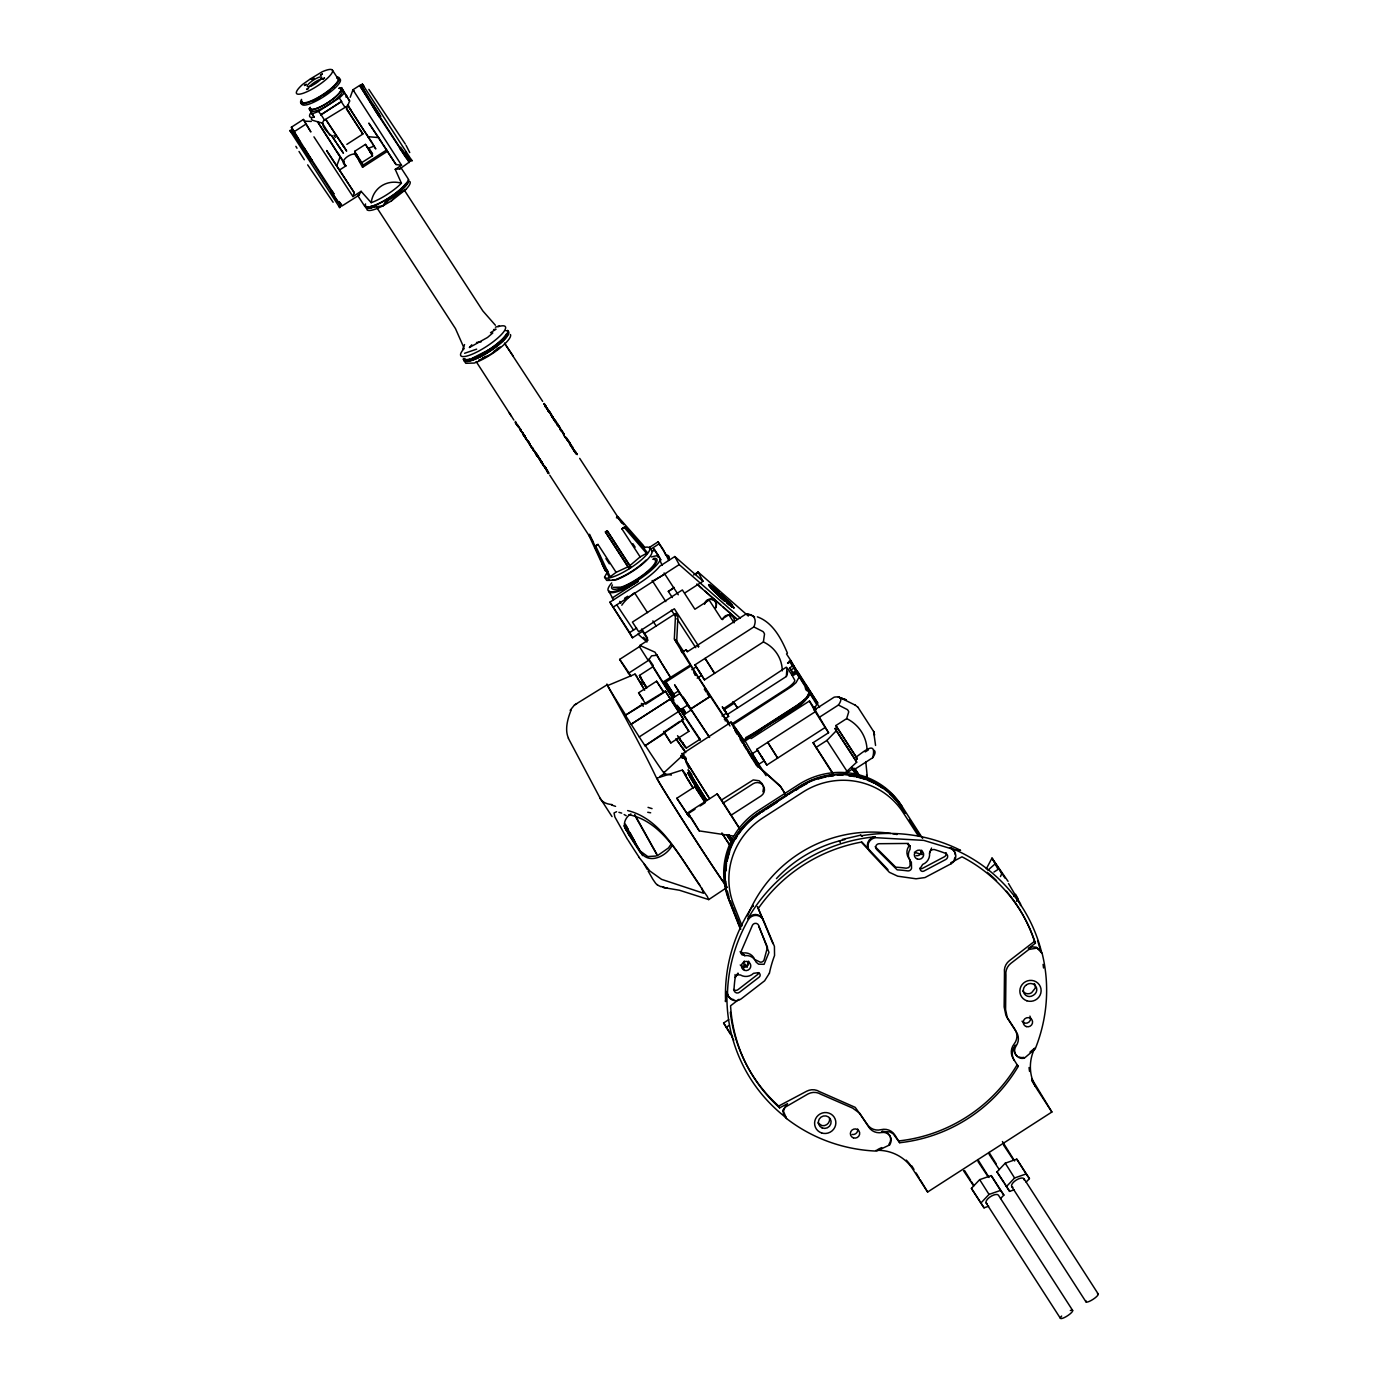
<?xml version="1.0" encoding="UTF-8"?>
<svg xmlns="http://www.w3.org/2000/svg" width="1388" height="1388" viewBox="0 0 1388 1388"><rect width="100%" height="100%" fill="white"/><g stroke="black" fill="none" stroke-linecap="round" stroke-linejoin="round"><path stroke-width="1.5" d="M551.782 416.244L550.481 413.017A12.301 2.065 -77.5 0 0 550.307 412.774L551.73 416.556M548.139 473.117A12.665 2.186 -76.1 0 1 548.017 472.701L546.456 469.422A7.339 1.353 59.7 0 1 547.011 470.411L548.572 473.013A12.787 2.186 -76.7 0 0 548.642 473.221L548.572 473.534A12.665 2.186 -76.1 0 1 548.295 473.377L548.225 473.187M543.385 465.622L542.864 464.911L544.807 467.53M543.888 403.648L544.165 404.533M639.469 646.687A79.48 24.706 63.1 0 1 639.92 645.455L647.988 640.232L644.171 633.726L675.592 613.513L674.325 639.035L676.32 642.436A55.694 1.006 57.2 0 0 690.287 665.06L710.413 696.429A55.694 1.006 57.2 0 0 730.001 725.976M523.207 434.149L522.547 432.379A22.277 5.899 -32.5 0 0 523.987 434.687L523.779 434.444A22.312 5.916 -32.5 0 1 522.547 432.379L526.815 439.996A22.208 15.147 -34.1 0 0 527.891 441.037L529.869 444.039A23.631 16.812 -33.9 0 0 532.61 448.428A23.839 7.565 -32.4 0 0 533.53 449.972M575.76 452.523A7.808 1.457 59.5 0 0 576.072 452.974L576.367 453.616M851.607 767.425L853.394 770.149L872.67 757.727C877.095 740.03 864.429 750.995 856.275 756.981L857.281 758.802L855.476 759.965L856.691 762.186L844.147 773.879M762.914 791.802L763.591 787.759L762.203 783.7L759.132 780.75L753.233 779.935L721.552 799.991L731.112 815.207L761.006 795.966A7.495 7.287 -28.5 0 0 763.348 785.799A7.495 7.287 -28.5 0 0 753.077 783.752L723.183 802.993M728.631 716.434L727.433 714.421L786.337 676.494L786.927 668.235A5.934 1.666 -77.9 0 0 786.267 667.194L723.408 708.748L728.631 716.434L724.31 719.227M562.765 433.264L563.875 433.629M809.221 692.994L806.272 698.32L796.747 705.833L742.806 740.567A65.548 1.197 57.2 0 0 733.454 727.243M748.323 961.207L747.108 967.349L745.443 964.278L744.593 967.349M340.025 88.034A22.919 5.413 -33 0 1 341.517 87.652L349.637 100.994L346.358 108.923L362.893 134.029L346.844 144.369M1020.423 905.531L1020.579 903.952L1008.521 883.549M523.397 434.357L527.006 439.892A22.208 15.147 -33.8 0 0 528.082 440.916L529.869 444.039A17.142 4.043 -33 0 1 528.759 442.581L528.863 443.449L527.908 441.02M537.572 455.628L534.345 450.614A23.804 7.565 -32.4 0 1 532.419 448.55A23.579 16.795 -33.9 0 1 529.453 443.084M557.004 424.329L557.785 425.526A17.142 4.043 -33 0 0 557.161 423.756L556.97 423.878A17.142 4.043 -33 0 1 557.612 425.648M563.684 434.982L563.233 433.108A17.142 4.043 -33 0 1 563.858 434.878L564.465 436.196L563.858 434.878M753.858 626.925L694.972 664.852L704.479 679.86L763.383 641.95L764.51 634.09A5.934 4.095 35.5 0 0 762.984 631.557L753.858 626.925A38.014 15.251 -33.2 0 0 746.206 613.878L687.303 651.787L686.123 649.758L681.786 652.551M386.645 149.973L387.443 151.292L362.58 167.289L363.222 165.051L386.645 149.973L382.984 144.3M549.943 413.069L549.093 412.08M556.258 422.334L556.137 422.143A10.636 1.423 19.8 0 0 555.877 421.883L555.53 421.449A9.942 1.752 22.1 0 1 555.547 421.414L556.258 421.952A13.065 2.446 8 0 1 556.432 422.126M335.827 142.044L331.801 135.816C328.089 133.196 318.789 124.191 324.462 119.975L348.614 105.262M313.948 136.839L352.951 196.558L354.252 192.654L326.648 150.581L354.252 192.654M464.546 344.571L462.672 349.394M352.951 196.558L361.088 191.318L371.203 202.683C373.077 187.762 387.183 179.035 401.427 183.233L395.233 169.336L401.566 165.259L352.968 89.752L359.631 85.466L360.897 87.062M350.227 97.264L352.968 89.752L354.235 91.348M786.545 1118.555L783.422 1111.268L784.862 1107.381L808.076 1093.918A12.856 12.492 -28.5 0 1 820.95 1094.299L852.614 1108.092L859.745 1113.263L868.767 1127.143A12.856 12.492 -28.5 0 0 881.727 1132.521A8.137 7.912 -28.5 0 1 889.552 1144.961L876.661 1151.103A160.644 156.081 -28.5 0 1 786.545 1118.555L783.561 1114.443L782.936 1110.365L787.516 1103.668L779.622 1107.85L778.651 1106.062A157.226 152.749 -28.5 0 1 730.331 1012.268M663.707 887.591L679.461 890.246L708.713 899.598L707.255 896.388A66.398 1.214 57.2 0 1 682.289 859.068C668.86 838.82 652.603 816.578 627.636 810.575M318.494 122.942L317.401 121.571L340.129 156.948L336.816 165.606M929.544 853.152L930.758 850.133L933.968 849.456A154.224 149.835 -28.5 0 1 945.592 853.377A3.435 3.331 -28.5 0 1 945.853 859.45L923.853 871.091A2.568 2.498 -28.5 0 1 920.192 868.402L922.673 864.429A10.705 10.41 -28.5 0 0 929.544 853.152L931.556 848.051M544.443 404.585L544.235 403.526A12.7 2.117 -76.8 0 1 544.391 403.821A12.77 2.013 -74.8 0 1 544.495 404.012A12.665 1.909 -76.2 0 1 544.599 404.238L545.501 406.701M719.348 593.04C709.233 583.706 721.517 600.64 725.924 601.23L726.982 603.051A17.124 1.371 42.3 0 0 729.515 605.081L729.672 604.925A17.142 1.371 42.3 0 1 727.139 602.878L722.888 596.58L726.375 599.113L721.014 595.001M726.045 599.009C734.356 606.348 718.203 591.982 728.214 603.138M672.382 844.91C667.437 855.685 649.463 864.95 641.135 852.753A58.296 1.058 57.2 0 0 625.901 829.538C622.258 824.108 625.728 816.942 630.863 813.906M639.226 736.924L645.038 745.79L683.59 719.435A72.835 1.319 57.2 0 1 678.506 711.593L639.226 736.924L625.381 715.271L643.425 703.595M645.038 745.79L663.048 734.2M678.506 711.593L670.369 699.049A72.835 1.319 57.2 0 1 665.338 691.085L625.381 715.271M648.283 660.532L639.452 646.652L619.638 659.404L628.469 673.284L648.283 660.532L651.579 655.847L656.958 655.24M857.281 758.802L835.871 725.56L846.663 718.62L848.727 711.888A5.916 3.748 27.4 0 0 847.322 709.58L838.421 705.035A38.014 8.97 -33 0 0 834.153 697.175L814.877 709.598L828.567 732.725L813.09 742.701L832.765 773.775M570.138 710.361L574.511 704.948L607.371 684.631A53.542 0.972 57.2 0 0 607.805 686.106A3298.582 59.927 57.2 0 1 655.778 776.482A66.398 1.214 57.2 0 0 686.262 825.721A66.398 1.214 57.2 0 0 724.571 883.844M986.295 868.853L991.986 858.096L1008.052 881.345M341.5 204.747L338.967 201.503L342.055 205.927L359.006 195.205L361.088 191.318M510.437 334.543A26.563 6.263 -33 0 1 499.333 348.596A26.563 6.263 -33 0 1 474.262 363.049L465.778 363.292L463.956 360.498L464.928 358.763L464.685 360.03A25.695 6.073 -33 0 0 489.201 351.476A25.695 6.073 -33 0 0 507.904 332.2M608.135 579.525L610.39 580.34L606.695 580.444L604.543 577.13L606.972 572.741M737.115 974.81L738.052 973.127L735.172 977.447A154.224 149.835 -28.5 0 0 734.009 989.592A3.435 3.331 -28.5 0 0 739.457 992.316L759.167 977.135A2.568 2.498 -28.5 0 0 758.195 972.693L753.545 973.335A10.705 10.41 -28.5 0 1 740.394 974.949L737.115 974.81L735.172 977.447L735.085 974.55M670.994 844.286L668.513 847.912L657.444 855.685L634.732 815.242M1000.453 876.574L1001.754 873.763L999.273 869.2M611.726 582.908A31.056 7.339 -33 0 0 608.881 591.323L613.513 599.859M555.061 421.657L556.501 422.525A12.214 2.377 12.2 0 0 556.536 422.334L556.397 422.108A13.394 2.603 6.3 0 0 556.137 422.021M395.233 169.336L399.883 168.885L400.837 167.532L408.003 178.549A25.695 6.073 -33 0 1 397.436 191.995A25.695 6.073 -33 0 1 373.337 206.014L370.509 206.534A24.845 5.864 -33 0 0 405.539 183.858L407.916 182.019A24.845 5.864 -33 0 1 392.995 196.576L387.564 200.08L382.949 205.806A25.695 6.073 -33 0 1 366.831 209.501M640.128 556.883L621.98 528.967L622.657 527.995L625.207 526.815L647.571 552.788L640.128 556.883L629.892 565.627L630.863 567.414L629.059 568.577L605.394 531.882L607.198 530.719L629.892 565.627M621.98 528.967L625.207 526.815M724.467 597.361L717.509 592.051L724.276 597.603L721.344 594.48M386.922 200.514L382.949 205.806L374.014 207.055A25.695 6.073 -33 0 1 365.46 207.419M721.5 594.324L721.812 595.469L720.32 594.671M345.942 97.039L346.844 95.841M725.421 598.61L727.937 600.9L725.924 598.714M813.767 709.841L816.699 704.514L807.087 688.882M290.925 131.877L289.814 130.455L339.713 207.593L340.875 206.135L291.688 130.229L292.521 131.253M1013.847 896.336L1015.582 894.288L1018.063 898.851L1016.519 901.28M410.033 181.689A25.695 6.073 -33 0 1 405.903 189.41L389.976 198.848L382.949 205.806L391.329 200.948L398.252 192.932A25.695 6.073 -33 0 0 408.679 179.59M471.764 344.797L469.352 347.555L487.483 337.492L492.809 332.964L490.554 332.704L496.036 329.199L493.608 329.546M548.711 473.412L548.451 472.302A12.475 1.839 -77.9 0 0 548.434 472.701M695.752 574.337L697.956 571.925L748.34 616.046M695.856 574.528L698.06 572.099L693.584 574.979M717.232 593.821L733.836 607.701L724.38 599.321M724.796 600.917A17.142 1.371 42.3 0 1 709.077 585.424A17.142 1.371 42.3 0 1 719.175 592.277L719.036 592.433A17.124 1.371 42.3 0 0 708.956 585.615A17.124 1.371 42.3 0 0 724.657 601.091L720.58 594.567M722.628 598.332L725.785 601.386M723.46 599.46L721.986 597.794L724.657 601.091M727.954 600.379C733.142 606.088 722.246 594.914 729.984 604.578M728.336 603.52L726.844 601.837L729.533 605.081M729.585 602.548L730.504 602.965L729.463 601.889M730.366 603.121C726.132 598.349 733.072 607.58 728.891 603.815M731.129 603.936C729.238 601.802 732.76 605.897 731.285 603.78M731.164 606.313L731.32 606.157A17.142 1.371 42.3 0 0 732.552 607.007L732.43 607.181A17.124 1.371 42.3 0 1 731.164 606.313L730.713 605.029L732.569 607.024M733.142 607.094L731.407 604.058M730.504 602.965L728.527 601.681L734.009 607.857L731.719 605.498M988.655 1206.224L984.04 1207.838L971.409 1188.371L979.668 1179.644L991.223 1175.619L1003.854 1195.085L1000.54 1198.573M1014.229 1189.776L1009.614 1191.372L996.983 1171.906L1005.242 1163.179L1016.797 1159.154L1029.428 1178.62L1026.114 1182.125M980.761 1203.153L989.019 1194.426L1000.557 1190.401L1003.854 1195.085M1006.335 1186.688L1014.593 1177.978L1026.131 1173.936L1029.428 1178.62M815.745 747.594L826.918 740.411L836.27 730.782L835.056 728.544L836.86 727.399M536.462 454.24L537.295 454.9M684.111 754.1L663.88 772.769A51.911 0.937 57.2 0 1 645.229 745.356M908.463 843.436L878.916 843.713A3.435 3.331 -28.5 0 0 876.574 849.369L897.169 869.86A127.228 123.619 -28.5 0 1 907.665 870.883A3.435 3.331 -28.5 0 0 911.552 868.229L911.361 862.174A10.705 10.41 -28.5 0 1 910.025 849.265L910.25 846.038L907.631 844.199L910.25 846.038M311.918 113.677L314.191 117.165L309.108 108.524L311.918 113.677A22.919 5.413 -33 0 0 318.477 111.387L321.062 114.736L341.587 101.463L339.314 97.975A22.919 5.413 -33 0 0 344.328 92.805L341.517 87.652M987.926 870.207L995.127 863.891M616.411 517.845L617.868 516.596L643.164 545.206L644.865 547.826L643.754 548.017M616.116 572.342L609.245 577.46L594.689 546.473L597.968 544.426L616.116 572.342L628.087 566.79L605.394 531.882M594.689 546.473L597.968 544.426M1029.983 1052.104L1034.667 1048.183L1033.696 1050.525A42.837 41.623 -28.5 0 0 1036.923 1089.007L1051.878 1112.014L927.635 1192.014L912.679 1168.991A42.837 41.623 -28.5 0 0 878.743 1150.305L876.192 1150.218M1024.24 1058.246L1035.153 1049.068A160.644 156.081 -28.5 0 0 1042.267 953.903L1040.306 950.294L1036.853 948.091L1028.838 949.496L1010.863 963.359A12.856 12.492 -28.5 0 0 1005.936 975.209L1005.589 1009.596L1007.41 1018.202L1016.432 1032.082A12.856 12.492 -28.5 0 1 1016.051 1046.049A8.137 7.912 -28.5 0 0 1024.24 1058.246L1023.754 1057.361A8.137 7.912 -28.5 0 1 1019.052 1057.014M488.281 350.071L480.439 356.525L471.989 358.399L488.281 350.071A25.695 6.073 -33 0 0 506.394 334.057M391.329 200.948L405.903 189.41M738.989 999.308L730.574 1005.797A157.226 152.749 -28.5 0 0 779.622 1107.85M1006.439 891.183A157.226 152.749 -28.5 0 1 1034.459 941.376L1009.406 960.687A12.856 12.492 -28.5 0 0 1004.478 972.52L1004.149 1006.925L1005.953 1015.53L1014.975 1029.41A12.856 12.492 -28.5 0 1 1014.125 1044.002A12.856 12.492 -28.5 0 0 1013.257 1058.593L1018.167 1066.435A153.79 149.418 -28.5 0 1 899.684 1142.723L893.178 1133.822L889.847 1131.897L883.774 1131.567L885.978 1132.14A8.137 7.912 -28.5 0 1 889.066 1144.059L889.552 1144.961M1034.459 941.376L1035.413 943.163L1028.352 948.611L1032.186 946.911L1036.368 947.206L1041.781 953.018A160.644 156.081 -28.5 0 0 950.207 847.669A8.571 8.328 -28.5 0 1 955.326 854.956M399.883 168.885L409.304 162.084M708.713 899.598L727.381 887.158M339.626 169.943L345.942 165.883C336.937 160.869 353.645 151.431 355.449 154.797M682.341 753.91L731.094 722.176M300.866 102.833L301.612 104.083L300.641 102.486L301.925 102.157M312.231 160.696L291.359 127.228L303.417 119.455L304.961 121.676M318.477 111.387L339.314 97.975M293.892 131.877L305.95 124.105L303.417 119.455M320.749 114.874L341.587 101.463M363.222 165.051L354.651 151.344L365.46 144.387L367.508 147.319M361.643 162.691L372.522 155.768L367.178 147.024L368.254 148.551M515.503 423.062A15.06 3.21 -4.7 0 1 515.434 422.941A17.142 4.043 -33 0 1 515.486 421.588L515.659 421.466A17.142 4.199 -33 0 0 515.729 422.854L517.603 425.214M549.041 410.848L550.169 412.739M523.276 434.791L523.467 434.67A22.624 6.229 -32.5 0 0 524.56 435.728L524.386 435.849A22.624 6.229 -32.4 0 1 523.276 434.791L526.399 439.198M524.664 435.901L524.49 436.023A22.676 15.598 -33.7 0 0 526.226 439.319M524.369 435.259L525.115 436.405A22.26 15.095 -33.8 0 0 525.341 437.272M557.785 425.526L556.172 422.629A9.057 1.631 26.1 0 1 556.293 422.733L556.241 422.663M562.938 433.056L563.129 432.952A23.856 7.634 -32.4 0 0 561.151 430.714L560.526 429.742A23.995 17.333 -33.9 0 0 557.265 423.93L557.074 424.051A23.943 17.281 -33.8 0 1 560.353 429.864L560.978 430.835A23.804 7.599 -32.4 0 1 562.938 433.056L563.736 434.392M532.766 448.081A23.856 17.159 -33.8 0 1 529.036 442.616L528.984 442.651A23.856 17.159 -33.8 0 0 532.576 448.203L533.391 449.053A23.995 7.773 -32.4 0 0 534.901 451.638M560.96 429.69A23.579 7.322 -32.4 0 1 562.244 432.084L562.071 432.189A23.579 7.322 -32.4 0 0 560.769 429.812L560.96 429.69A23.804 17.072 -33.9 0 0 557.351 424.555M532.576 448.203L533.218 449.174A23.995 7.773 -32.4 0 0 534.727 451.742L535.005 451.794A17.142 4.043 -33 0 0 536.132 453.269L536.913 454.466L535.942 453.373A17.142 4.043 -33 0 1 534.831 451.915M564.795 436.7L565.818 437.897A22.208 6.02 -32.6 0 1 566.512 438.122L566.321 438.261A22.156 5.968 -32.2 0 0 565.61 438.035L564.795 436.7A22.243 5.882 -32.5 0 1 566.408 438.886L566.79 439.458M566.408 438.886L569.583 442.963A22.624 15.511 -33.8 0 0 567.432 439.944M571.197 446.537A22.243 15.095 -33.8 0 0 567.519 440.603L567.709 440.482A22.277 15.095 -33.7 0 1 571.37 446.416L566.321 438.261M570.347 445.236L570.086 443.674M544.998 467.409L542.829 464.008A10.046 1.648 -87.9 0 1 542.621 464.199L542.413 463.887M572.567 448.602L571.214 446.259A17.142 4.043 -33 0 1 572.22 446.867M577.304 454.362L575.447 452.384A17.142 4.043 -33 0 1 576.454 452.974M577.148 454.587L576.228 453.581A17.142 4.043 -33 0 1 577.235 454.188M605.636 532.333L607.198 530.719M653.852 548.85L654.511 550.082L652.36 551.47L649.792 547.184L658.086 541.841L663.395 549.822A190.85 148.967 -31.7 0 1 665.685 555.061M658.086 541.841L659.144 543.801L650.851 549.128L652.36 551.47M651.388 556.987A31.056 7.339 -33 0 1 657.548 555.807L658.294 555.321L654.216 549.162M612.282 597.95L638.393 581.156A31.056 7.339 -33 0 1 608.777 591.496L610.685 591.809A31.056 7.339 -33 0 0 637.387 580.548A31.056 7.339 -33 0 0 659.994 560.336L660.757 559.85L658.294 555.321M685.29 592.659L703.022 581.242L674.811 556.536L659.734 566.252A31.056 7.339 -33 0 1 639.625 583.047L609.922 602.184L632.494 637.769L642.592 631.28L641.638 629.545M624.548 598.297L627.758 596.233M612.75 607.389L679.2 564.604L740.342 618.163M665.546 573.712L652.499 581.138M674.117 587.749L668.357 591.462L674.221 587.436M632.494 637.769L629.666 632.564L636.624 628.07M645.906 686.21L639.434 675.436L653.297 666.518M656.593 681.213L663.759 692.577L645.75 704.167L638.584 692.803L656.593 681.213L663.846 691.918M672.868 695.544L664.002 681.456L690.287 665.06M664.436 682.462L665.702 681.664L674.117 694.729M710.257 696.238L690.356 709.06L674.603 684.805L679.929 693.48L671.74 698.754L674.533 695.874L665.876 682.046L690.721 666.049M691.831 669.658L696.151 666.882M697.227 678.159L701.547 675.383M673.562 694.121L678.506 690.946M690.356 709.06L687.494 705.225L679.305 710.5L683.035 709.077L685.342 712.148L684.093 712.964L681.282 708.609M709.58 737.479A55.694 1.006 57.2 0 1 690.773 709.077L710.413 696.429M684.093 712.964L684.874 714.022L691.363 709.858L690.773 709.077M663.794 732.187L679.773 721.396M787.551 663.013L790.986 660.792L786.51 653.922M787.898 663.256L790.969 661.295L800.182 676.164M663.568 731.823L670.872 742.927L688.882 731.337L681.924 719.99M722.281 706.822L724.276 709.598L734.356 703.109L737.514 707.915L733.124 701.617M792.964 673.267L789.668 667.836L793.277 665.529L809.777 691.762L800.72 677.344M790.882 670.074L794.474 667.749M722.02 716.017L726.34 713.241M732.014 723.79L785.955 689.073A11.989 2.828 -33 0 0 794.682 680.068L791.923 675.002L796.244 672.208L809.898 694.052C799.054 712.582 774.539 717.891 759.01 731.615A42.837 10.115 -33 0 1 744.679 739.908M678.749 737.236L686.297 748.08L700.159 739.162M800.425 678.177L790.986 660.792M732.586 724.866L791.837 686.366L796.07 682.618L799.002 677.292L796.278 671.844M659.821 776.534L664.141 773.758L671.41 775.059M805.196 687.806L806.636 685.967L817.862 703.248L797.892 671.931M745.13 740.984L750.526 737.514L751.116 738.572L809.447 701.009L815.346 709.91M676.841 798.256L689.142 816.717L676.841 798.256L694.85 786.666L705.087 801.917M815.259 711.714L825.166 727.486L766.835 765.048L756.911 749.277L815.259 711.714L809.447 701.009M757.501 750.353L752.088 753.823L766.055 775.666M819.128 717.44L838.421 705.035M764.111 760.867L758.698 764.337L744.523 739.978L745.183 740.793M733.055 835.975L699.24 830.891L687.615 812.9L717.145 793.901L721.552 799.991M687.129 814.322L694.989 809.256M700.055 805.994L705.139 802.715L694.85 786.666M787.083 795.411L759.913 812.9A74.119 72.002 -28.5 0 0 726.861 861.254M788.505 794.491L799.939 787.135A74.119 72.002 -28.5 0 1 833.459 775.406M761.544 812.344L764.389 810.505M765.829 809.586L777.263 802.212M795.845 790.258L798.707 788.401M865.21 751.949L868.42 749.884M845.604 773.741L852.336 769.091L856.708 775.528M730.556 1034.424L723.599 1022.991L728.717 1019.677M726.011 1027.45L729.429 1025.246M950.711 862.781L961.988 856.812A157.226 152.749 -28.5 0 1 1035.413 943.163M778.651 1106.062L806.619 1091.246A12.856 12.492 -28.5 0 1 819.493 1091.627L855.234 1107.364L867.327 1124.471A12.856 12.492 -28.5 0 0 881.05 1129.676A12.856 12.492 -28.5 0 1 894.774 1134.881L899.684 1142.723M374.014 207.055L376.495 205.788L371.186 207.575L366.189 206.951L371.186 207.575M387.564 200.08L389.976 198.848M574.511 704.948L576.645 703.872M878.031 1149.333L881.71 1147.581M714.699 589.57L719.4 593.301L719.175 592.277M607.736 685.551L635.01 674.1L636.919 676.459M993.929 872.046L998.111 869.409L991.986 858.096L1004.981 878.101M347.486 105.124L375.784 148.932L374.049 146.156L368.93 148.048L372.591 153.895L370.11 151.969M495.429 327.204L499.437 325.833M464.598 353.281L476.639 349.151M656.194 856.014L647.832 856.57L640.215 851.07A66.398 1.214 57.2 0 0 624.895 827.682L623.941 825.86M682.358 770.028L657.044 778.113A63.727 1.145 57.2 0 0 684.163 822.355A63.727 1.145 57.2 0 0 723.426 882.005M842.412 839.428L860.751 835.142L862.33 836.183M614.624 579.629L611.57 580.305L615.248 580.201A26.771 6.315 -33 0 0 640.527 565.645A26.771 6.315 -33 0 0 651.718 551.47M732.656 606.33L730.487 603.242L731.702 605.827L729.047 603.659L730.903 605.845L730.175 604.266M617.868 516.596L616.758 516.804L623.785 524.733M476.518 342.489L481.289 341.743M865.14 776.742L867.257 776.499L865.765 761.613M685.776 757.362L682.063 757.779L680.745 755.54M359.006 195.205L357.618 195.361L364.784 206.361L367.23 206.829A24.845 5.864 -33 0 1 365.547 203.932M956.211 849.872L960.565 850.341A160.644 156.081 -28.5 0 0 861.115 835.819L860.751 835.142M613.253 587.367L621.251 587.141A25.053 5.916 -33 0 0 648.248 570.711A25.053 5.916 -33 0 0 652.742 559.277M616.567 811.702L614.034 812.969L614.884 817.011L627.463 839.376M311.294 121.433L304.527 121.172L310.877 131.964L305.95 124.105M681.959 757.779L685.308 757.9M605.689 571.197L607.771 571.283L602.184 564.118L605.689 571.197L604.838 569.878L588.894 535.248M717.978 592.086L719.4 595.521M381.908 142.617L378.629 137.585L367.82 136.666M549.804 413.156L548.989 411.941A17.471 4.58 60.7 0 1 548.26 410.779L548.017 409.928A19.606 4.407 53.7 0 1 546.941 408.246A19.71 3.106 54.7 0 0 547.809 409.547M378.629 137.585L368.826 123.098L395.996 164.53L401.566 165.259M321.964 123.012L312.612 120.322A18.894 3.852 2.8 0 1 311.571 118.414M922.135 852.197L920.591 851.503L922.257 854.574L914.362 852.284M662.996 887.244L667.298 888.199M628.938 814.704C656.437 820.256 673.197 845.518 687.841 867.24A58.296 1.058 57.2 0 0 700.02 885.475M746.206 613.878L752.417 615.734M554.402 420.304L554.766 420.859A11.017 2.88 60.7 0 0 555.252 421.536L557.803 424.294M576.298 453.633L575.899 453.147A7.86 1.492 59.6 0 1 575.569 452.679M608.881 591.323L610.685 591.809M621.72 813.125L618.892 812.327M725.282 598.766L726.202 599.512M544.964 404.723L545.137 404.828A13.672 2.568 -70.6 0 1 545.258 404.914L545.363 405.261A16.413 4.164 -50.9 0 0 545.397 405.227M611.553 804.971L615.561 806.376M372.522 155.768L365.46 144.387M663.638 773.428L664.314 773.654A53.542 0.972 57.2 0 0 663.88 772.179M555.426 421.518L554.506 420.061A26.684 6.94 60.7 0 1 554.159 419.54L553.656 419.002M741.765 954.528L744.818 955.638A10.705 10.41 -28.5 0 1 756.113 962.127L758.559 964.174L764.077 964.33L768.969 952.394L758.629 925.31A3.435 3.331 -28.5 0 0 752.487 925.119L741.157 951.37L741.765 954.528L740.325 951.7L744.818 955.638L742.424 954.129M839.809 697.539L855.338 705.191M717.839 592.242L719.105 593.283M733.836 607.701L732.274 606.591M733.697 607.857L731.91 605.966M544.807 404.828L545.432 405.695A10.341 1.631 54.8 0 0 545.71 406.129L545.883 406.424A22.59 4.945 53.9 0 1 545.033 405.227L544.877 405.192M715.046 589.779L716.416 590.872M660.705 886.654L657.27 884.902M680.849 650.851L683.312 651.874L682.081 650.052L695.249 672.486L726.479 720.146L725.23 717.752M726.774 600.015L727.711 600.761M639.903 645.437L654.997 652.187L656.697 655.067A55.694 1.006 57.2 0 0 670.664 677.708M757.38 616.845C773.029 622.535 781.392 638.914 787.447 653.21M724.796 598.263L725.907 599.165M541.199 462.048L541.546 462.915A15.962 3.366 -54.9 0 1 541.424 462.759L540.973 461.042A7.946 1.44 59.7 0 0 540.591 460.504A15.389 3.088 59.8 0 0 540.192 459.671L539.828 459.22A28.922 6.558 53.7 0 0 538.891 457.866M752.938 615.96L754.152 616.636A5.934 1.527 12.8 0 1 754.569 616.966M720.303 594.307L721.5 595.279M536.948 455.108A12.214 2.013 13.1 0 1 536.774 454.952L538.648 457.207A11.954 2.776 53.6 0 1 539.169 457.866L539.29 458.214M726.479 601.386L728.353 602.965L725.161 598.54M730.227 605.064L732.43 607.181M725.542 600.865L726.375 601.334L725.074 600.119M722.784 596.667L724.241 597.777M724.328 599.616L721.951 597.222M520.517 430.523L520.5 430.159A16.795 2.655 54.8 0 0 519.737 428.979M719.088 595.261L714.803 589.501M548.451 410.952L549.717 411.941M1022.002 1021.204L1024.969 1023.182A4.719 4.58 -28.5 0 0 1029.931 1016.103M740.238 964.972L743.205 966.95A4.719 4.58 -28.5 0 0 748.809 961.52M817.879 1122.927L821.922 1125.616A6.42 6.246 -28.5 0 0 829.573 1118.207M740.325 951.838L743.361 952.966A10.705 10.41 -28.5 0 1 754.656 959.455L760.121 962.11A3.435 3.331 -28.5 0 0 764.146 959.681L767.495 947.258L758.646 926.16M549.561 411.837L545.866 407.152M543.367 465.067L544.894 466.819M606.383 570.225L607.771 571.283M515.711 423.132L517.36 425.301A7.808 1.162 54.8 0 1 517.655 425.786A23.891 3.626 54.8 0 1 518.21 426.567M548.763 410.883L549.093 411.82M639.434 675.436L641.03 677.361M683.295 743.69L683.174 742.996M682.931 743.933L682.809 743.222M554.61 420.217L555.079 421.102A7.079 1.336 59.6 0 1 554.766 420.685A28.922 7.582 60.7 0 1 553.795 419.454L552.771 417.51A31.421 6.142 59.8 0 1 552.303 416.747A10.809 2.082 59.7 0 1 551.747 415.984L551.4 414.526A15.91 3.401 -55.6 0 0 551.348 414.387L551.244 414.63A22.833 5.066 53.9 0 0 551.834 415.654L552.962 418.499M857.992 707.307L873.625 731.528L875.568 745.46M855.234 705.121L858.062 707.36M556.033 422.525L557.265 423.93M727.971 600.796L727.052 600.171L730.14 604.422L729.047 603.398M537.017 455.316L538.214 457.016M555.269 420.842L554.818 420.408A15.789 2.915 59.5 0 1 554.28 419.644A12.735 1.978 54.8 0 1 553.586 418.534L552.771 417.909M699.344 586.187L701.998 588.512M704.67 590.854L720.632 604.838M723.304 607.181L736.612 618.84M696.776 584.036L736.716 619.013M537.434 456.479L538.388 457.641A16.604 2.637 54.7 0 1 539.099 458.734L539.394 458.925M537.677 456.426L537.694 455.975A15.65 3.886 60.5 0 1 538.058 456.756L538.128 456.912M633.518 630.083L616.706 604.769M637.994 634.056L646.964 642.019M731.632 605.966L730.591 604.717M726.705 601.993L729.221 604.509M721.413 597.465L717.613 591.982L718.585 592.728M637.803 678.142L644.206 689.368M685.221 747.247L678.68 738.069M730.556 605.185L732.274 606.903M721.829 597.95L724.154 599.894M543.454 465.379L544.339 466.403M516.388 424.242L517.221 425.127M643.459 637.283L646.253 639.903M555.426 421.189L555.616 420.946A14.73 3.071 -1.4 0 0 555.426 420.703L554.35 419.662A16.604 3.227 59.7 0 0 555.044 420.703L555.478 421.293M543.315 464.286L542.101 462.516M331.749 135.764L343.409 153.201L337.111 143.988M354.461 153.478L360.585 162.587L356.352 154.103M875.134 846.697L895.711 867.188A127.228 123.619 -28.5 0 1 906.225 868.211L908.706 867.604L910.094 865.557L909.903 859.502A10.705 10.41 -28.5 0 1 908.585 846.593M861.688 841.787L887.956 869.651M312.109 160.47L306.956 154.883L303.955 147.822L334.005 194.025L332.166 191.232M408.853 161.39L360.117 86.177L360.949 87.201M626.595 527.926L633.622 535.872M637.838 540.626L642.904 546.716M624.513 527.787L646.877 553.76M495.395 325.243L482.868 310.964L404.376 190.225M548.711 411.334L547.792 410.154A17.697 3.956 53.8 0 1 546.82 408.506M372.765 143.797L374.049 146.156M537.243 455.906L537 455.819A14.782 3.192 -2.1 0 0 537.035 455.993L537.295 456.357A9.89 1.284 21.8 0 1 537.208 456.097L537.052 456.027M687.615 812.9L690.114 815.901M365.079 132.155L350.279 109.218M293.597 130.541L292.781 129.535L300.12 141.784M368.861 89.387L405.296 144.005M333.12 202.266L307.668 164.877M783.561 1114.443L786.059 1117.67A160.644 156.081 -28.5 0 1 727.017 991.362A8.571 8.328 -28.5 0 0 733.905 999.724M536.375 454.986L536.41 455.038A9.057 0.937 25.3 0 0 536.41 455.212A12.214 2.065 12 0 1 536.306 455.004L536.306 454.882A13.065 2.55 8.7 0 1 536.271 454.674L536.41 454.344A10.636 1.961 20.2 0 0 536.393 454.501L536.583 454.917M699.795 738.867L678.229 706.613M354.651 151.344L355.328 152.246M686.123 649.758L687.372 651.51M641.482 678.853L639.781 676.737L646.53 688.222M543.749 465.709L543.818 465.813A15.095 2.984 59.8 0 1 545.137 467.773L545.71 468.259A30.397 8.033 60.8 0 1 545.952 468.745L546.213 469.057A20.699 5.205 60.7 0 1 546.907 470.012L547.063 470.098A22.59 5.743 60.7 0 0 546.074 468.971L546.282 469.144M361.99 86.368L360.707 84.772L380.659 116.644M548.034 410.501L548.139 410.675A18.807 4.945 60.7 0 0 548.815 411.993M292.469 131.097L291.202 129.518L311.155 161.39M548.017 409.928L549.006 410.831L548.208 409.946A15.095 2.446 54.7 0 1 546.855 407.899L546.386 407.395A16.76 2.95 59.5 0 1 545.918 406.667L545.831 406.719A30.415 6.975 53.7 0 0 546.23 407.187L547.063 409.425M548.954 411.316L550.273 413.103A12.544 2.117 -77.7 0 1 550.169 413.208M543.94 465.622L544.044 465.761A18.426 3.748 59.9 0 1 545.258 467.426L545.519 467.982A17.471 3.956 53.7 0 0 544.669 466.941M538.336 456.756L538.353 457.225A7.079 1.076 54.8 0 1 538.683 457.693L538.804 458.04M409.928 160.696L407.135 157.052L405.591 151.708C406.025 153.391 409.738 165.692 411.299 159.551L412.097 160.991L362.199 83.853L364.35 86.767M409.408 162.57L375.333 110.762L361.21 85.466M348.995 112.202L347.937 110.728L362.788 133.925L362.112 132.589M733.385 701.755L734.356 703.109M343.027 160.956L343.998 162.309L338.204 153.391M743.395 741.955L742.701 741.001L752.192 758.195M544.669 466.489L544.79 466.646A18.807 4.285 53.7 0 1 545.71 468.103L545.085 467.131M538.943 458.023A11.017 2.481 53.7 0 0 538.44 457.294L538.856 457.537M553.569 419.037L554.159 419.766A11.486 2.655 53.7 0 1 553.396 418.933L552.945 417.285M1013.639 1160.247L1003.524 1145.013M999.239 1169.529L989.106 1154.295M996.983 1171.906L1004.01 1182.507M988.065 1176.712L977.95 1161.478M973.665 1185.994L963.55 1170.761M971.409 1188.371L984.04 1207.838M665.338 691.085L683.59 719.435M638.584 692.803L642.939 699.049M291.359 127.228L292.885 129.448M554.194 419.575L554.263 419.662A15.632 3.331 53.9 0 1 553.864 418.76L553.465 418.326A34.839 7.096 59.9 0 1 552.858 417.476L552.511 416.608M700.836 674.117L694.972 664.852M348.457 106.182L350.661 109.426M678.385 737.462L680.033 739.891M676.685 739.752L683.312 749.017L682.809 747.941M504.399 343.027L542.656 401.375M504.798 343.617L513.022 355.796M575.968 453.564A18.964 4.789 60.5 0 1 575.552 452.956L575.309 452.471A17.142 4.043 -33 0 1 576.263 453.095M302.463 103.076L301.699 101.81M677.552 735.675L679.86 739.127M639.105 857.437L649.827 870.97L661.556 879.35L703.543 893.247L701.565 887.73M554.072 419.002L553.534 418.187M575.326 452.87L574.025 449.92M698.303 646.669L697.383 645.299L698.442 646.912M518.314 425.89L518.21 425.734A18.946 4.112 53.8 0 0 517.603 425.092M518.071 425.908L519.06 427.018M675.869 738.711L685.672 752.678L683.625 748.895M649.792 547.184L651.024 549.023M552.927 417.753L553.205 418.465M574.823 452.106L573.938 450.354M406.042 157.746L399.501 147.874L404.186 152.645L400.594 147.163M547.757 409.911L547.965 410.796M574.597 451.759L574.476 450.614M699.413 671.757L698.58 670.543L699.379 671.861M545.085 467.93L545.432 468.242M331.09 191.926L340.424 205.441M544.443 403.735L544.426 403.7A12.579 2.151 -75 0 0 544.096 403.717M574.372 451.43L573.105 449.053A5.084 1.353 60.8 0 1 572.758 448.498L570.607 444.941L571.388 446.155A17.142 4.043 -33 0 1 572.411 446.745M724.276 709.598L727.433 714.421M518.349 426.793L519.737 428.059M518.956 427.331L521.524 431.824L521.142 430.263A5.084 1.145 53.8 0 0 520.778 429.707L519.563 428.181M538.613 457.173L539.099 458.092A30.536 7.218 53.6 0 1 539.654 458.63M539.394 458.769L540.366 459.497M545.987 468.433L545.311 467.478M681.577 720.233L688.882 731.337M663.794 731.389L670.872 742.927M756.911 749.277L766.835 765.048M704.323 689.107L706.284 692.109M707.273 693.618L709.251 696.62M555.582 420.876L555.426 421.015A14.834 3.14 -2.5 0 0 555.356 420.824M539.654 458.942L538.561 457.676A15.806 2.342 54.8 0 1 538.926 458.387A26.684 6.003 53.7 0 1 539.359 459.046L540.001 459.879A22.833 5.864 60.7 0 1 540.695 460.833A34.839 5.847 54.6 0 0 540.088 460.122M539.62 459.515L540.001 459.497A13.307 2.915 60 0 1 540.834 460.712L540.019 459.237L540.418 460.243M922.638 838.404L901.246 805.144A74.969 72.835 -28.5 0 0 798.516 784.654L758.49 810.419A74.969 72.835 -28.5 0 0 728.683 899.493L740.394 929.162M905.34 813.316L901.489 807.4A74.119 72.002 -28.5 0 0 867.066 779.778M909.4 819.597L919.793 835.541M918.249 835.819L902.877 812.171A73.044 70.962 -28.5 0 0 802.784 792.201L762.758 817.966A73.044 70.962 -28.5 0 0 733.714 904.75L742.042 925.813M835.871 725.56L856.275 756.981M835.056 728.544L855.476 759.965M836.27 730.782L856.691 762.186M802.299 680.241L796.053 670.647L792.444 672.972L793.658 675.193L797.267 672.885L812.691 697.123L811.911 695.683M804.19 683.521L819.527 707.412M789.251 661.018L805.196 685.603M805.474 688.795L806.601 690.651M789.668 667.836L792.791 672.642M854.678 768.293L858.495 774.157L856.691 775.319L853.117 770.097M854.73 768.605L860.178 776.968M814.027 706.804L815.936 709.736M787.621 668.357L791.923 675.002M825.166 727.486L828.567 732.725M826.918 740.411L847.339 771.815M813.09 742.701L832.366 772.353M734.079 622.813L728.839 614.763L721.708 619.36L709.164 600.067L694.902 609.245L682.358 589.952L632.425 622.102L638.706 631.748L674.36 608.777L698.875 646.496M1031.909 1080.836L1035.465 1086.336A42.837 41.623 -28.5 0 1 1031.77 1079.153M664.089 572.966L678.281 594.775M332.443 70.181L337.995 78.717M344.328 92.805L349.637 100.994M668.253 591.288L672.347 597.586M579.681 458.352L621.668 522.912M552.615 417.268L551.782 415.966A15.389 2.533 54.6 0 1 551.279 415.203L551.192 414.526A10.427 1.579 -87 0 0 550.949 414.266L550.949 414.561A13.307 2.429 54.3 0 0 551.574 415.637L551.557 415.151M575.447 452.384L576.228 453.581A19.866 4.927 60.5 0 1 575.708 452.748M571.37 446.416L570.433 445.062A17.142 4.043 -33 0 1 571.44 445.669L571.578 446.016M365.877 133.109L371.863 142.305M632.876 543.714L635.149 547.202M675.592 613.513L677.899 617.053L676.633 642.575L674.516 638.983M346.67 108.559L347.937 110.52M341.327 101.688L344.727 106.928M652.169 580.514L665.806 601.611M671.358 610.147L675.349 616.168M676.91 618.684L695.77 647.693M630.863 567.414L607.441 531.17M676.407 640.475L683.607 651.562M725.889 717.839L729.29 723.079M755.731 763.712L757.917 767.096M1098.22 1293.98L1023.997 1178.724M647.537 612.681L634.49 592.728A31.056 7.339 -33 0 0 621.824 605.22M652.881 620.904L656.333 626.318M321.062 114.736L324.462 119.975M605.931 558.583L609.349 563.806M376.981 207.87L455.472 328.609L463.679 347.173M513.924 420.078L476.171 361.574M539.984 459.584L539.984 460.087A34.839 5.726 54.7 0 1 540.539 460.695A31.438 5.014 54.7 0 1 541.042 461.458A10.809 1.7 54.8 0 1 541.65 462.325L541.979 463.002M549.735 475.147L592.884 541.511M1085.971 1301.857L1011.748 1186.601M340.129 156.948L345.942 165.883M610.356 577.269L595.799 546.282M641.707 629.076L647.571 638.098M642.592 631.28L644.171 633.726M1072.646 1310.428L998.423 1195.172A7.287 3.071 -32.3 0 0 989.401 1197.41A7.287 3.071 -32.3 0 0 987.302 1203.726M609.922 602.184L629.666 632.564M1060.397 1318.322L986.174 1203.066M304.319 159.759L299.01 151.465M723.599 1022.991L732.673 1036.94M379.583 117.338L359.631 85.466M546.941 408.263L546.126 407.569M552.233 417.059L552.077 415.949M545.97 407.447L545.848 407.257A10.115 2.776 60.9 0 1 545.519 406.858M509.049 412.548L511.461 416.279M546.612 470.272L546.421 469.977A10.323 1.995 59.8 0 0 546.282 469.578L546.699 470.411M685.689 701.079L690.461 708.435M612.021 816.595L600.102 798.135L568.317 738.225M372.331 103.701L380.52 116.418M387.443 151.292L395.996 164.53M545.501 405.851L546.005 406.996M572.498 446.797A16.517 3.626 -48 0 1 572.55 446.919L572.914 448.185A16.777 3.244 59.7 0 0 573.678 449.365L573.678 449.781A17.628 3.557 59.8 0 1 572.776 448.498L572.342 447.196M334.022 135.313L335.358 137.395M540.539 460.434L540.661 460.625A12.475 3.123 60.7 0 1 541.146 461.267L541.771 462.482M683.833 698.199L690.287 708.192M679.929 693.48L687.494 705.225M683.469 709.251L685.342 712.148M671.306 697.973L679.79 711.159M546.005 406.615L546.074 406.701A17.315 3.296 59.7 0 0 546.404 407.291M551.99 415.81L552.84 418.291M573.643 450.285L572.932 449.174A5.084 1.336 60.8 0 1 572.585 448.602M359.18 161.182L362.58 167.289M520.569 429.343L520.483 428.892A17.142 4.043 -33 0 0 520.483 430.159L520.5 430.159M541.025 460.799L542.656 464.113A9.595 2.117 25.1 0 0 542.639 464.321L542.361 463.766A12.579 1.891 -76.6 0 1 542.326 463.575M546.855 470.497L546.976 470.844A17.298 2.672 54.8 0 1 547.288 471.469L547.687 472.284A16.396 3.054 -51.3 0 1 547.601 472.198L547.219 471.226A16.76 2.36 55.1 0 0 546.855 470.671L546.803 470.549A4.927 0.885 59.7 0 0 546.56 470.064L546.438 468.849M540.487 460.868L541.927 462.863M682.948 696.828L685.099 700.159M695.562 675.436L694.625 673.978M330.032 135.434L322.242 122.925M717.145 793.901L739.821 829.052M691.103 817.445L699.24 830.891M659.144 543.801L665.615 553.933A190.85 187.102 -37.4 0 1 668.652 560.405M654.511 550.082L660.757 559.85M545.831 406.337L545.432 406.233A7.339 1.145 54.8 0 1 544.911 405.279M361.713 162.726L356.213 155.63L360.585 162.587M541.684 461.84L541.268 461.18A12.353 3.088 60.7 0 0 540.973 460.538M541.32 461.666L541.441 461.857A10.427 1.058 -86.6 0 0 541.511 462.083L541.563 461.649M672.59 697.852L653.8 667.593M545.449 405.608L545.588 406.354A20.699 4.494 54 0 1 545.172 405.73L544.981 404.949M785.782 794.647L780.854 786.909L758.369 766.714A65.548 1.197 57.2 0 1 744.541 741.591M695.371 675.141L694.59 673.891M629.788 835.697L624.721 827.682M1016.797 1159.154L1026.131 1173.936M761.908 757.293C758.022 751.012 766.54 764.545 762.55 758.074M1005.242 1163.179L1014.593 1177.978M1004.947 1183.981L1009.614 1191.372M991.223 1175.619L1000.557 1190.401M979.668 1179.644L989.019 1194.426M641.377 703.386L643.234 706.336M644.657 690.252L635.01 674.1M725.525 711.662C728.145 715.948 721.847 705.867 724.467 710.153M699.812 672.295L704.479 679.86M738.728 827.109L730.47 814.01L731.112 815.207M1002.448 1141.526L1014.645 1160.993M989.071 1152.422L996.168 1163.769M547.844 471.729L548 472.146M977.898 1159.605L989.071 1177.458M964.504 1170.5L970.611 1180.234M971.617 1181.865L973.647 1185.109M547.792 471.139L548.139 472.024A10.098 2.412 53.5 0 1 548.347 472.232M630.673 675.748L628.452 672.156A70.25 1.284 57.2 0 0 619.638 659.404M785.782 794.942L780.004 785.729A45.856 2.533 42.8 0 1 778.581 784.463L757.518 765.551A70.684 1.284 57.2 0 1 742.927 738.954M545.692 407.257L545.762 407.361A30.449 7.252 53.6 0 1 545.293 406.649M643.72 682.913L646.739 687.789M343.773 146.208L346.636 151.119L325.798 119.507L343.617 146.434L342.836 144.994M1031.891 1079.014L1051.878 1112.014M911.847 1165.955L913.963 1169.425M916.063 1172.895L919.22 1178.117M920.279 1179.852L927.635 1192.014M520.899 430.471L520.621 429.933A5.084 1.18 53.7 0 1 520.951 430.367L521.558 431.599A16.934 3.696 -43.2 0 1 521.402 431.495L521.315 431.442A17.142 4.043 -33 0 1 521.177 430.454M643.511 683.052L645.541 686.435M296.997 148.221L295.87 146.347M550.949 414.561L551.071 414.734A12.475 2.689 54 0 1 550.672 414.075L550.498 413.867M722.506 707.203L723.408 708.748M547.497 470.549L547.375 470.359A10.618 2.655 60.7 0 0 547.011 469.838M656.715 853.984L634.871 814.808M642.575 855.615L624.635 823.483M640.753 681.682L642.071 683.972M776.482 756.096L767.72 742.32L777.627 758.091L776.864 756.755M683.399 743.864L684.735 746.189M688.517 779.917L689.402 781.479M545.241 406.528L544.443 404.342M1037.565 940.977L1037.929 941.637A160.644 156.081 -28.5 0 1 1039.872 948.559M866.476 775.059L867.257 776.499M1018.167 1066.435L1017.196 1064.665A153.79 149.418 -28.5 0 1 898.713 1140.936M853.013 768.032L857.159 775.666M852.683 768.831L853.394 770.149M797.458 673.822L798.464 675.678M808.371 693.931L808.51 696.62L802.385 702.97L758.854 731.355A41.553 9.82 -33 0 1 746.484 738.607M697.956 571.925L703.022 581.242M839.393 840.885L840.278 842.533M674.811 556.536L679.2 564.604M628.573 567.675L629.059 568.577M619.759 601.386L620.8 603.294M688.882 768.241L685.793 761.63M758.369 908.359A157.226 152.749 -28.5 0 1 861.289 842.117L869.582 850.913A8.571 8.328 -28.5 0 1 875.29 836.791A160.644 156.081 -28.5 0 0 747.768 918.891A8.571 8.328 -28.5 0 1 763.053 919.515L757.414 906.59L772.96 943.684M338.915 206.153L339.713 207.593M725.265 1000.939L725.629 1001.615A160.644 156.081 -28.5 0 1 753.077 905.375L753.25 906.416M782.936 1110.365L783.422 1111.268M625.762 824.871L628.296 829.521M629.979 832.626L635.027 841.943M732.118 1037.27L731.268 1034.494M732.933 1038.797L733.766 1040.306M406.042 145.289L409.738 152.559M577.061 454.327L577.13 454.449A17.142 4.043 -33 0 0 576.037 453.703M685.776 747.004L686.297 748.08M589.588 534.293L594.897 545.831M598.454 553.534L600.223 557.369M730.452 900.951L732.326 905.705M732.951 907.284L735.015 912.384M735.449 913.616L737.948 919.932M738.138 920.296L740.637 926.629M740.776 929.318L729.654 901.28A74.969 72.835 -28.5 0 1 726.566 891.426M551.279 414.839L551.314 414.977A12.024 1.544 -79.5 0 1 551.4 414.995M542.24 463.297L542.274 463.436A11.052 1.319 -83.4 0 0 542.292 463.696M338.759 154.554L318.962 123.844M693.375 669.502L694.017 673.267M516.44 423.93L516.267 422.785A17.142 4.043 -33 0 0 516.267 424.034M408.488 156.046L408.679 159.36M725.23 718.325L725.247 720.927M800.13 787.482A74.119 72.002 -28.5 0 1 807.122 783.491M818.347 778.928A74.119 72.002 -28.5 0 1 825.947 776.933M827.873 776.569A74.119 72.002 -28.5 0 1 833.65 775.753M848.901 775.788A74.119 72.002 -28.5 0 1 854.54 776.586M856.396 776.95A74.119 72.002 -28.5 0 1 865.487 779.483M867.257 780.125A74.119 72.002 -28.5 0 1 874.145 783.144M875.811 784.012A74.119 72.002 -28.5 0 1 882.213 787.898M889.587 793.658A74.119 72.002 -28.5 0 1 901.68 807.747M837.311 775.111A74.119 72.002 -28.5 0 1 843.037 775.059M848.71 775.424A74.119 72.002 -28.5 0 1 865.297 779.119M725.855 871.109A74.119 72.002 -28.5 0 1 726.427 865.401M727.052 861.618A74.119 72.002 -28.5 0 1 729.62 852.006M735.38 839.289A74.119 72.002 -28.5 0 1 737.462 835.854M738.572 834.188A74.119 72.002 -28.5 0 1 760.104 813.264M729.047 897.064A74.119 72.002 -28.5 0 1 727.364 891.079M726.566 887.14A74.119 72.002 -28.5 0 1 725.785 881.154M725.664 870.744A74.119 72.002 -28.5 0 1 726.531 863.145M902.408 807.296A74.969 72.835 -28.5 0 0 799.679 786.788L759.652 812.57A74.969 72.835 -28.5 0 0 729.845 901.627M776.447 878.604A129.153 125.493 -28.5 0 1 844.806 839.584M747.559 915.941A131.201 127.47 -28.5 0 1 890.662 833.425M892.796 833.754A131.201 127.47 -28.5 0 1 897.047 834.518M846.663 718.62A38.014 36.921 -28.5 0 1 867.066 750.023M873.937 750.249A38.014 8.97 -33 0 1 872.67 757.727M709.528 798.534A67.682 1.232 57.2 0 1 686.297 759.479M725.733 887.314A74.969 72.835 -28.5 0 1 759.462 812.206L799.488 786.441A74.969 72.835 -28.5 0 1 902.217 806.931M708.539 797.094A70.684 1.284 57.2 0 1 686.123 759.01M756.616 765.551A65.548 1.197 57.2 0 1 747.906 751.758M746.813 750.023A65.548 1.197 57.2 0 1 743.725 745.044M742.754 743.5A65.548 1.197 57.2 0 1 740.116 739.214M737.202 734.391A65.548 1.197 57.2 0 1 735.015 730.695M729.082 835.108A53.976 0.989 57.2 0 0 732.205 839.827A47.973 0.868 57.2 0 1 728.943 834.656M706.666 800.338A53.976 0.989 57.2 0 1 691.623 774.452M706.683 800.147A47.973 0.868 57.2 0 1 691.692 775.146M731.077 846.784A47.973 0.868 57.2 0 1 729.151 843.904M336.868 77.086A22.919 5.413 -33 0 1 326.805 92.285A22.919 5.413 -33 0 1 300.936 103.024L301.977 102.348A22.919 5.413 -33 0 0 322.97 97.143A22.919 5.413 -33 0 0 339.227 78.786M300.641 102.486A22.919 5.413 -33 0 1 301.595 99.381M336.642 77.988A21.427 5.066 -33 0 1 323.335 94.245A21.427 5.066 -33 0 1 301.873 100.96M309.281 86.802A8.571 2.03 -33 0 1 316.221 81.302A8.571 2.03 -33 0 1 322.675 79.012M334.404 86.594A18.426 4.355 -33 0 1 333.554 87.513M330.361 90.48A18.426 4.355 -33 0 1 329.06 91.539M327.689 92.597A18.426 4.355 -33 0 1 323.126 95.772M320.108 97.628A18.426 4.355 -33 0 1 318.598 98.479M317.123 99.259A18.426 4.355 -33 0 1 315.666 99.988M314.278 100.63A18.426 4.355 -33 0 1 312.942 101.185M341.153 90.047A18.426 4.355 -33 0 1 328.696 104.568A18.426 4.355 -33 0 1 311.242 109.236M314.191 117.165A22.919 5.413 -33 0 1 311.38 112.012M339.14 88.242A18.426 4.355 -33 0 1 328.557 102.174A18.426 4.355 -33 0 1 310.114 107.501M338.967 88.364A18.2 4.303 -33 0 1 328.522 102.139A18.2 4.303 -33 0 1 310.287 107.397M469.89 359.058A25.695 6.073 -33 0 1 463.783 358.642M507.713 330.344A26.563 6.263 -33 0 1 488.385 350.244A26.563 6.263 -33 0 1 463.054 359.093M497.997 326.718A26.563 6.263 -33 0 1 500.669 335.289A26.563 6.263 -33 0 1 469.855 355.12A26.563 6.263 -33 0 1 464.251 348.44M545.9 467.739A30.467 8.311 60.9 0 1 546.265 468.311M544.374 465.865A17.714 4.58 60.7 0 1 544.79 466.524M537.503 455.073A11.486 3.054 60.8 0 1 538.266 456.184M550.793 414.734A12.353 2.655 54 0 1 550.446 414.162M551.001 415.272A18.183 4.147 53.7 0 1 550.637 414.682M557.178 424.676A23.804 17.072 -33.8 0 1 560.769 429.812M643.182 547.722A26.771 6.315 -33 0 1 637.075 563.32A26.771 6.315 -33 0 1 604.543 577.13M505.822 330.726A26.563 6.263 -33 0 1 493.538 348.77A26.563 6.263 -33 0 1 463.956 360.498M500.166 346.913A19.068 4.494 -33 0 1 496.835 349.724M495.464 350.8A19.068 4.494 -33 0 1 490.936 353.923M489.322 354.946A19.068 4.494 -33 0 1 478.86 360.099M498.587 347.607A17.142 4.043 -33 0 1 493.66 351.528M486.112 356.248A17.142 4.043 -33 0 1 482.451 358.052M645.975 560.179A25.053 5.916 -33 0 1 616.151 579.299M653.8 558.288A26.771 6.315 -33 0 1 637.335 579.386A26.771 6.315 -33 0 1 612.438 584.938M555.061 421.726A11.954 3.192 60.8 0 1 554.61 421.084M552.84 417.042A31.438 5.916 59.7 0 1 552.355 416.261M551.487 415.324A7.946 1.162 55.1 0 1 551.175 414.821M566.807 438.313A22.676 6.298 -32.4 0 1 567.501 439.666M566.634 438.435A22.676 6.298 -32.5 0 1 567.31 439.77L567.605 439.84A22.624 15.511 -33.8 0 1 569.757 442.841M575.76 452.124A23.457 4.372 59.6 0 1 575.153 451.204M575.569 452.315A23.891 4.494 59.6 0 1 574.962 451.395M547.462 471.955A13.707 2.29 -70.7 0 1 547.41 471.781M544.061 465.882A19.606 5.118 60.7 0 1 544.703 466.854M540.383 460.99A31.456 4.806 54.9 0 1 540.869 461.736M537.815 456.27A12.735 2.446 59.7 0 1 538.492 457.311M526.069 438.573A22.312 15.112 -33.7 0 0 528.949 442.217L528.776 442.338A22.26 15.095 -33.8 0 1 525.636 438.105M517.845 425.873A19.883 4.216 53.9 0 0 517.394 425.214A7.877 1.214 54.7 0 1 517.863 425.682M517.342 425.734A23.457 3.522 54.8 0 1 517.95 426.654M519.98 428.805A17.628 2.932 54.6 0 1 520.743 430.002M401.427 183.233A25.695 6.073 -33 0 1 371.203 202.683M722.645 619.638A6.003 5.83 -28.5 0 1 729.81 615.11A6.003 5.83 -28.5 0 1 734.235 622.067M704.601 603.78A6.003 5.83 -28.5 0 1 712.877 599.599A6.003 5.83 -28.5 0 1 715.254 608.291M659.977 560.336A140.708 137.915 -38.8 0 1 662.041 565.35M807.816 695.579A15.858 3.748 -33 0 1 796.608 705.572L758.178 730.314A41.553 9.82 -33 0 1 745.79 737.566M657.496 555.825A140.708 109.808 -31.7 0 1 658.033 557.178M708.158 735.137A51.408 0.937 57.2 0 1 691.571 710.136M669.727 676.06A51.408 0.937 57.2 0 1 661.92 663.464M660.896 661.798A51.408 0.937 57.2 0 1 656.819 654.581M628.469 673.284A53.126 0.972 57.2 0 1 630.707 676.424M684.874 714.022A52.258 0.954 57.2 0 1 682.74 710.743M674.117 697.366A52.258 0.954 57.2 0 1 664.002 681.456M704.705 603.954A6.003 5.83 -28.5 0 1 712.964 599.772A6.003 5.83 -28.5 0 1 715.341 608.465M700.229 740.238A51.408 0.937 57.2 0 1 677.188 705.26M673.943 700.246A51.408 0.937 57.2 0 1 653.21 665.442M763.383 641.95A38.014 34.804 -30.4 0 1 782.312 670.838M787.621 671.324A38.014 15.251 -33.2 0 1 786.337 676.494M640.336 852.579A66.329 2.256 56.6 0 1 627.654 832.835M639.33 857.593A58.175 2.603 56.3 0 1 628.035 840.104M626.179 815.693A51.46 2.932 25.2 0 1 624.132 814.53M625.589 714.855A51.911 0.937 57.2 0 1 608.274 686.036M612.021 804.554A428.51 67.908 -40.3 0 1 599.98 798.221M652.048 808.614A50.089 3.696 16.2 0 1 648.04 807.365M657.513 884.85A39.541 12.145 -4.6 0 1 655.691 883.375L652.898 879.367A1585.044 28.801 57.2 0 1 648.092 870.97M664.175 887.348A39.489 13.897 -10.9 0 1 661.139 886.481M647.172 869.339A1585.044 28.801 57.2 0 1 644.049 863.874M568.455 738.121A235.457 60.205 -37.3 0 1 571.318 709.65M730.452 846.246A56.839 1.041 57.2 0 1 721.864 833.164M693.271 788.419A56.839 1.041 57.2 0 1 686.418 775.406M730.956 846.767A51.408 0.937 57.2 0 1 722.055 833.268M692.647 787.152A51.408 0.937 57.2 0 1 685.828 775.077M731.32 841.891A51.408 0.937 57.2 0 1 726.601 834.726M705.035 801.275A51.408 0.937 57.2 0 1 689.923 775.562M650.66 812.795A46.064 2.793 9.1 0 1 647.728 812.275M730.661 840.746A47.973 0.868 57.2 0 1 727.329 835.697M705.069 801.188A47.973 0.868 57.2 0 1 690.079 776.187M987.25 872.306A157.226 152.749 -28.5 0 1 996.549 880.617M1022.8 990.997A6.42 6.246 -28.5 0 0 1031.596 992.75L1035.136 988.291A6.42 6.246 -28.5 0 0 1034.32 983.572M955.065 857.281A8.571 8.328 -28.5 0 1 954.163 859.467M1043.065 964.417A160.644 156.081 -28.5 0 1 1043.55 967.991M1017.005 1055.834A8.137 7.912 -28.5 0 1 1015.565 1045.147L1015.096 1045.789A12.856 12.492 -28.5 0 0 1014.229 1060.38M743.621 969.05A132.797 129.015 -28.5 0 1 744.298 961.034M1029.584 1071.467A42.837 41.623 -28.5 0 1 1029.063 1067.511M906.26 1160.108A42.837 41.623 -28.5 0 1 911.222 1166.319M857.715 1129.034A4.719 4.58 -28.5 0 1 852.111 1134.482M921.667 850.219A4.719 4.58 -28.5 0 1 916.063 855.667M758.716 972.606A2.568 2.498 -28.5 0 1 757.709 974.445L738.017 989.644A3.435 3.331 -28.5 0 1 733.575 989.488M946.061 852.666A3.435 3.331 -28.5 0 1 944.395 856.76L922.395 868.42A2.568 2.498 -28.5 0 1 919.671 868.246M1070.322 1310.498A7.287 1.718 -33 0 1 1071.397 1312.701A7.287 1.718 -33 0 1 1062.722 1318.253A7.287 1.718 -33 0 1 1061.647 1316.05M1097.44 1293.685A7.287 1.718 -33 0 1 1092.859 1299.463A7.287 1.718 -33 0 1 1086.145 1300.938M1012.876 1187.261A7.287 3.071 -32.3 0 1 1016.172 1180.112A7.287 3.071 -32.3 0 1 1024.188 1180.026M304.493 85.449L306.262 84.425L304.493 85.449M306.644 89.422L308.431 88.398L306.644 89.422M311.884 79.55L314.018 78.318L311.884 79.55M320.524 75.126L322.311 74.085L320.524 75.126M322.693 79.099L324.462 78.058L322.693 79.099M631.141 724.258L670.387 698.997L631.141 724.258M769.42 973.196L764.632 980.795L741.157 998.909A8.571 8.328 -28.5 0 1 727.503 992.264A160.644 156.081 -28.5 0 1 748.253 919.793A8.571 8.328 -28.5 0 1 763.539 920.4L774.417 946.356L774.556 955.499A120.808 117.373 -28.5 0 0 769.42 973.196M310.53 78.821L302.671 84.373A21.427 5.066 -33 0 0 302.463 93.499A21.427 5.066 -33 0 0 329.65 75.993A21.427 5.066 -33 0 0 322.207 71.777L310.53 78.821M1026.6 984.717L1026.253 984.96A6.437 6.246 -44.6 0 0 1024.292 993.756A6.437 6.246 -44.6 0 0 1033.054 995.439L1033.765 994.97A6.437 6.211 -13.5 0 0 1035.812 986.33A6.437 6.211 -13.5 0 0 1026.964 984.491L1026.6 984.717M951.196 863.683L924.963 877.563L916.045 878.795L897.724 876.192L889.396 872.323L870.068 851.816A8.571 8.328 -28.5 0 1 875.776 837.693L923.783 840.382L950.693 848.554A8.571 8.328 -28.5 0 1 951.196 863.683M882.022 1131.463L883.479 1131.55L882.022 1131.463M846.194 699.83L838.317 697.054L846.333 699.934M721.552 597.308L720.06 595.92L721.552 597.308M757.987 762.932L757.987 762.932M708.019 662.891L705.052 658.363L714.56 673.371L708.019 662.891M669.033 559.191L666.795 555.079A38.552 9.109 -33 0 1 669.033 559.191M874.509 735.033L873.625 731.528L874.509 735.033M311.71 85.692A8.571 2.03 -33 0 0 321.669 77.19A8.571 2.03 -33 0 0 310.027 82.603A8.571 2.03 -33 0 0 311.71 85.692M536.479 454.553A13.013 2.533 9.4 0 0 536.549 454.674M1026.305 1026.582A4.719 4.58 -28.5 0 0 1032.516 1021.308A4.719 4.58 -28.5 0 0 1024.882 1018.757A4.719 4.58 -28.5 0 0 1026.305 1026.582M1026.842 1000.783A10.705 10.41 -28.5 0 0 1040.965 988.777A10.705 10.41 -28.5 0 0 1023.65 982.982A10.705 10.41 -28.5 0 0 1026.842 1000.783M821.575 1132.938A10.705 10.41 -28.5 0 0 835.697 1120.949A10.705 10.41 -28.5 0 0 818.382 1115.154A10.705 10.41 -28.5 0 0 821.575 1132.938M853.429 1137.882A4.719 4.58 -28.5 0 0 859.64 1132.608A4.719 4.58 -28.5 0 0 852.024 1130.058A4.719 4.58 -28.5 0 0 853.429 1137.882M744.523 970.368A4.719 4.58 -28.5 0 0 750.735 965.094A4.719 4.58 -28.5 0 0 743.118 962.543A4.719 4.58 -28.5 0 0 744.523 970.368M917.381 859.068A4.719 4.58 -28.5 0 0 923.61 853.794A4.719 4.58 -28.5 0 0 915.976 851.243A4.719 4.58 -28.5 0 0 917.381 859.068M822.182 1127.941A6.42 6.246 -28.5 0 0 831.082 1121.261A6.42 6.246 -28.5 0 0 820.933 1117.167A6.42 6.246 -28.5 0 0 822.182 1127.941"/></g></svg>
